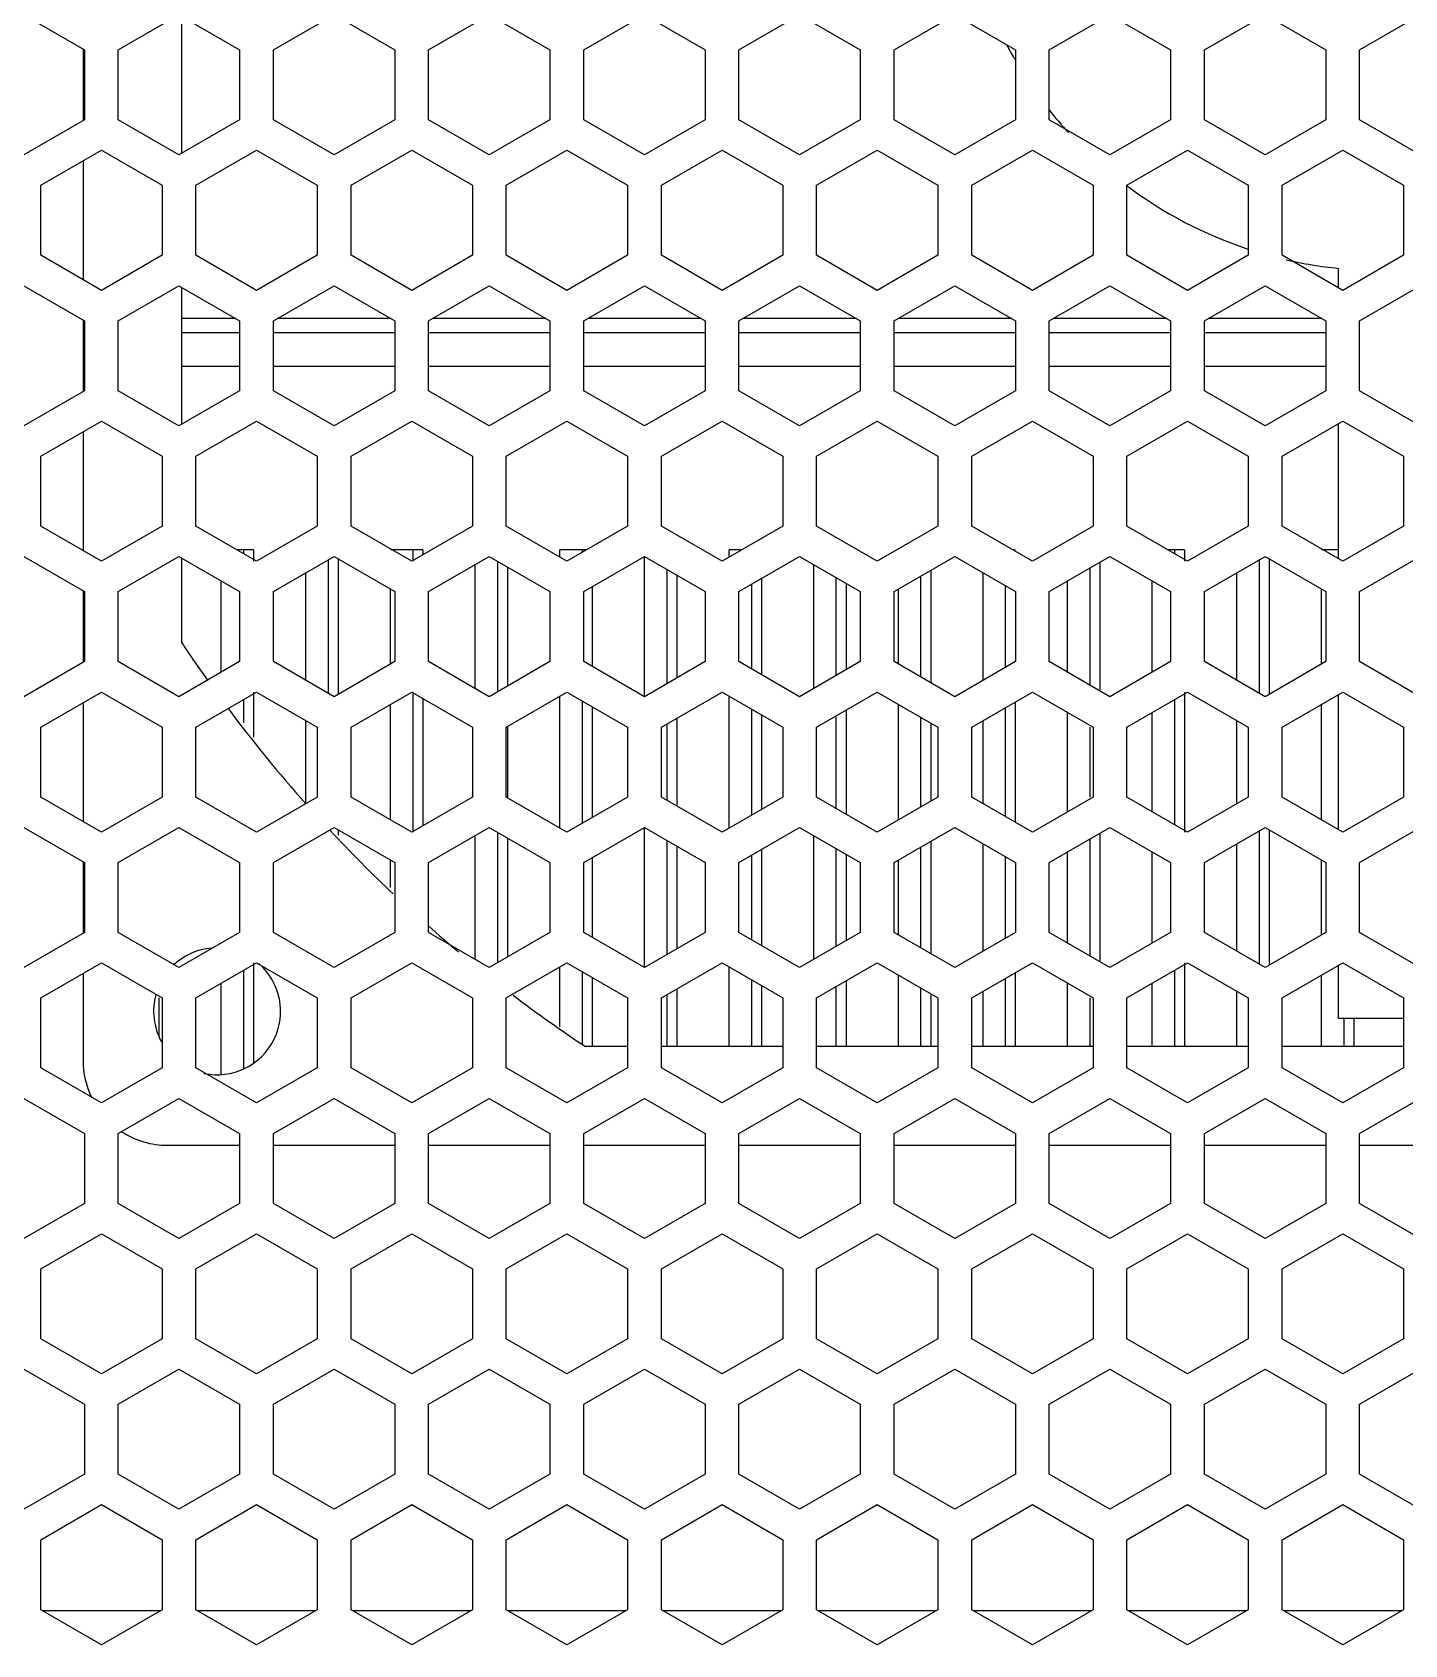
# Model space of a CAD drawing. Header units: millimetres. Extents: x 10297564 to 11610295, y -9287743 to -8409454.
# Drawn here: x 10527804 to 10528781, y -9096196 to -9095050 of the extents above; entities that cross this region are included whole.
import ezdxf

# ---------------------------------------------------------------- set-up
doc = ezdxf.new("R2010")
doc.units = ezdxf.units.MM
doc.header["$LTSCALE"] = 100
doc.layers.add('-0', color=7, linetype='Continuous')

# ---------------------------------------------------------------- blocks, each defined once
blk = doc.blocks.new('인버터 외형도')
at = {"layer": '-0', "linetype": 'Continuous'}
for p, q in [((118993.36, 39865.37), (119025.71, 39846.69)), ((119043.77, 39846.69), (119076.13, 39865.37)), ((119076.13, 39865.37), (119108.48, 39846.69)), ((119077.63, 39791.52), (119077.63, 39864.5)), ((119126.54, 39846.69), (119158.9, 39865.37)), ((119158.9, 39865.37), (119191.25, 39846.69)), ((119209.31, 39846.69), (119241.67, 39865.37)), ((119241.67, 39865.37), (119274.02, 39846.69)), ((119292.08, 39846.69), (119324.43, 39865.37)), ((119324.43, 39865.37), (119356.79, 39846.69)), ((119374.85, 39846.69), (119407.2, 39865.37)), ((119407.2, 39865.37), (119439.56, 39846.69)), ((119457.62, 39846.69), (119489.97, 39865.37)), ((119489.97, 39865.37), (119522.33, 39846.69)), ((119540.39, 39846.69), (119572.74, 39865.37)), ((119572.74, 39865.37), (119605.1, 39846.69)), ((119623.16, 39846.69), (119655.51, 39865.37)), ((119655.51, 39865.37), (119687.87, 39846.69)), ((119705.93, 39846.69), (119738.28, 39865.37)), ((119024.96, 39847.13), (119024.96, 39808.9)), ((119025.71, 39846.69), (119025.71, 39809.33)), ((119043.77, 39809.33), (119043.77, 39846.69)), ((119108.48, 39846.69), (119108.48, 39809.33)), ((119126.54, 39809.33), (119126.54, 39846.69)), ((119191.25, 39846.69), (119191.25, 39809.33)), ((119209.31, 39809.33), (119209.31, 39846.69)), ((119274.02, 39846.69), (119274.02, 39809.33)), ((119292.08, 39809.33), (119292.08, 39846.69)), ((119356.79, 39846.69), (119356.79, 39809.33)), ((119374.85, 39809.33), (119374.85, 39846.69)), ((119439.56, 39846.69), (119439.56, 39809.33)), ((119457.62, 39809.33), (119457.62, 39846.69)), ((119522.33, 39846.69), (119522.33, 39809.33)), ((119540.39, 39809.33), (119540.39, 39846.69)), ((119605.1, 39846.69), (119605.1, 39809.33)), ((119623.16, 39809.33), (119623.16, 39846.69)), ((119687.87, 39846.69), (119687.87, 39809.33)), ((119705.93, 39809.33), (119705.93, 39846.69)), ((119025.71, 39809.33), (118993.36, 39790.65)), ((119076.13, 39790.65), (119043.77, 39809.33)), ((119108.48, 39809.33), (119076.13, 39790.65)), ((119158.9, 39790.65), (119126.54, 39809.33)), ((119191.25, 39809.33), (119158.9, 39790.65)), ((119241.67, 39790.65), (119209.31, 39809.33)), ((119274.02, 39809.33), (119241.67, 39790.65)), ((119324.43, 39790.65), (119292.08, 39809.33)), ((119356.79, 39809.33), (119324.43, 39790.65)), ((119407.2, 39790.65), (119374.85, 39809.33)), ((119439.56, 39809.33), (119407.2, 39790.65)), ((119489.97, 39790.65), (119457.62, 39809.33)), ((119522.33, 39809.33), (119489.97, 39790.65)), ((119572.74, 39790.65), (119540.39, 39809.33)), ((119605.1, 39809.33), (119572.74, 39790.65)), ((119655.51, 39790.65), (119623.16, 39809.33)), ((119687.87, 39809.33), (119655.51, 39790.65)), ((119738.28, 39790.65), (119705.93, 39809.33)), ((119002.39, 39774.46), (119034.74, 39793.14)), ((119034.74, 39793.14), (119067.1, 39774.46)), ((119085.16, 39774.46), (119117.51, 39793.14)), ((119117.51, 39793.14), (119149.87, 39774.46)), ((119167.92, 39774.46), (119200.28, 39793.14)), ((119200.28, 39793.14), (119232.64, 39774.46)), ((119250.69, 39774.46), (119283.05, 39793.14)), ((119283.05, 39793.14), (119315.41, 39774.46)), ((119333.46, 39774.46), (119365.82, 39793.14)), ((119365.82, 39793.14), (119398.17, 39774.46)), ((119416.23, 39774.46), (119448.59, 39793.14)), ((119448.59, 39793.14), (119480.94, 39774.46)), ((119499, 39774.46), (119531.36, 39793.14)), ((119531.36, 39793.14), (119563.71, 39774.46)), ((119581.77, 39774.46), (119614.13, 39793.14)), ((119614.13, 39793.14), (119646.48, 39774.46)), ((119664.54, 39774.46), (119696.9, 39793.14)), ((119696.9, 39793.14), (119729.25, 39774.46)), ((119024.96, 39787.49), (119024.96, 39724.06)), ((119002.39, 39737.1), (119002.39, 39774.46)), ((119067.1, 39774.46), (119067.1, 39737.1)), ((119085.16, 39737.1), (119085.16, 39774.46)), ((119149.87, 39774.46), (119149.87, 39737.1)), ((119167.92, 39737.1), (119167.92, 39774.46)), ((119232.64, 39774.46), (119232.64, 39737.1)), ((119250.69, 39737.1), (119250.69, 39774.46)), ((119315.41, 39774.46), (119315.41, 39737.1)), ((119333.46, 39737.1), (119333.46, 39774.46)), ((119398.17, 39774.46), (119398.17, 39737.1)), ((119416.23, 39737.1), (119416.23, 39774.46)), ((119480.94, 39774.46), (119480.94, 39737.1)), ((119499, 39737.1), (119499, 39774.46)), ((119563.71, 39774.46), (119563.71, 39737.1)), ((119581.77, 39737.1), (119581.77, 39774.46)), ((119646.48, 39774.46), (119646.48, 39737.1)), ((119664.54, 39737.1), (119664.54, 39774.46)), ((119729.25, 39774.46), (119729.25, 39737.1)), ((119034.74, 39718.42), (119002.39, 39737.1)), ((119067.1, 39737.1), (119034.74, 39718.42)), ((119117.51, 39718.42), (119085.16, 39737.1)), ((119149.87, 39737.1), (119117.51, 39718.42)), ((119200.28, 39718.42), (119167.92, 39737.1)), ((119232.64, 39737.1), (119200.28, 39718.42)), ((119283.05, 39718.42), (119250.69, 39737.1)), ((119315.41, 39737.1), (119283.05, 39718.42)), ((119365.82, 39718.42), (119333.46, 39737.1)), ((119398.17, 39737.1), (119365.82, 39718.42)), ((119448.59, 39718.42), (119416.23, 39737.1)), ((119480.94, 39737.1), (119448.59, 39718.42)), ((119531.36, 39718.42), (119499, 39737.1)), ((119563.71, 39737.1), (119531.36, 39718.42)), ((119614.13, 39718.42), (119581.77, 39737.1)), ((119646.48, 39737.1), (119614.13, 39718.42)), ((119696.9, 39718.42), (119664.54, 39737.1)), ((119729.25, 39737.1), (119696.9, 39718.42)), ((119694.64, 39719.72), (119694.64, 39730.15)), ((118993.36, 39720.9), (119025.71, 39702.22)), ((119043.77, 39702.22), (119076.13, 39720.9)), ((119076.13, 39720.9), (119108.48, 39702.22)), ((119077.63, 39647.05), (119077.63, 39720.03)), ((119126.54, 39702.22), (119158.9, 39720.9)), ((119158.9, 39720.9), (119191.25, 39702.22)), ((119209.31, 39702.22), (119241.67, 39720.9)), ((119241.67, 39720.9), (119274.02, 39702.22)), ((119292.08, 39702.22), (119324.43, 39720.9)), ((119324.43, 39720.9), (119356.79, 39702.22)), ((119374.85, 39702.22), (119407.2, 39720.9)), ((119407.2, 39720.9), (119439.56, 39702.22)), ((119457.62, 39702.22), (119489.97, 39720.9)), ((119489.97, 39720.9), (119522.33, 39702.22)), ((119540.39, 39702.22), (119572.74, 39720.9)), ((119572.74, 39720.9), (119605.1, 39702.22)), ((119623.16, 39702.22), (119655.51, 39720.9)), ((119655.51, 39720.9), (119687.87, 39702.22)), ((119705.93, 39702.22), (119738.28, 39720.9)), ((119024.96, 39702.66), (119024.96, 39664.43)), ((119025.71, 39702.22), (119025.71, 39664.86)), ((119043.77, 39664.86), (119043.77, 39702.22)), ((119106.5, 39703.37), (119077.63, 39703.37)), ((119108.48, 39702.22), (119108.48, 39664.86)), ((119126.54, 39664.86), (119126.54, 39702.22)), ((119189.27, 39703.37), (119128.52, 39703.37)), ((119191.25, 39702.22), (119191.25, 39664.86)), ((119209.31, 39664.86), (119209.31, 39702.22)), ((119272.04, 39703.37), (119211.29, 39703.37)), ((119274.02, 39702.22), (119274.02, 39664.86)), ((119292.08, 39664.86), (119292.08, 39702.22)), ((119354.81, 39703.37), (119294.06, 39703.37)), ((119356.79, 39702.22), (119356.79, 39664.86)), ((119374.85, 39664.86), (119374.85, 39702.22)), ((119437.58, 39703.37), (119376.83, 39703.37)), ((119439.56, 39702.22), (119439.56, 39664.86)), ((119457.62, 39664.86), (119457.62, 39702.22)), ((119520.35, 39703.37), (119459.6, 39703.37)), ((119522.33, 39702.22), (119522.33, 39664.86)), ((119540.39, 39664.86), (119540.39, 39702.22)), ((119603.11, 39703.37), (119542.37, 39703.37)), ((119605.1, 39702.22), (119605.1, 39664.86)), ((119623.16, 39664.86), (119623.16, 39702.22)), ((119685.88, 39703.37), (119625.14, 39703.37)), ((119687.87, 39702.22), (119687.87, 39664.86)), ((119705.93, 39664.86), (119705.93, 39702.22)), ((119108.48, 39695.84), (119077.63, 39695.84)), ((119191.25, 39695.84), (119126.54, 39695.84)), ((119274.02, 39695.84), (119209.31, 39695.84)), ((119356.79, 39695.84), (119292.08, 39695.84)), ((119439.56, 39695.84), (119374.85, 39695.84)), ((119522.33, 39695.84), (119457.62, 39695.84)), ((119605.1, 39695.84), (119540.39, 39695.84)), ((119687.87, 39695.84), (119623.16, 39695.84)), ((119108.48, 39677.78), (119077.63, 39677.78)), ((119191.25, 39677.78), (119126.54, 39677.78)), ((119274.02, 39677.78), (119209.31, 39677.78)), ((119356.79, 39677.78), (119292.08, 39677.78)), ((119439.56, 39677.78), (119374.85, 39677.78)), ((119522.33, 39677.78), (119457.62, 39677.78)), ((119605.1, 39677.78), (119540.39, 39677.78)), ((119687.87, 39677.78), (119623.16, 39677.78)), ((119025.71, 39664.86), (118993.36, 39646.18)), ((119076.13, 39646.18), (119043.77, 39664.86)), ((119108.48, 39664.86), (119076.13, 39646.18)), ((119158.9, 39646.18), (119126.54, 39664.86)), ((119191.25, 39664.86), (119158.9, 39646.18)), ((119241.67, 39646.18), (119209.31, 39664.86)), ((119274.02, 39664.86), (119241.67, 39646.18)), ((119324.43, 39646.18), (119292.08, 39664.86)), ((119356.79, 39664.86), (119324.43, 39646.18)), ((119407.2, 39646.18), (119374.85, 39664.86)), ((119439.56, 39664.86), (119407.2, 39646.18)), ((119489.97, 39646.18), (119457.62, 39664.86)), ((119522.33, 39664.86), (119489.97, 39646.18)), ((119572.74, 39646.18), (119540.39, 39664.86)), ((119605.1, 39664.86), (119572.74, 39646.18)), ((119655.51, 39646.18), (119623.16, 39664.86)), ((119687.87, 39664.86), (119655.51, 39646.18)), ((119738.28, 39646.18), (119705.93, 39664.86)), ((119002.39, 39629.99), (119034.74, 39648.67)), ((119034.74, 39648.67), (119067.1, 39629.99)), ((119085.16, 39629.99), (119117.51, 39648.67)), ((119117.51, 39648.67), (119149.87, 39629.99)), ((119167.92, 39629.99), (119200.28, 39648.67)), ((119200.28, 39648.67), (119232.64, 39629.99)), ((119250.69, 39629.99), (119283.05, 39648.67)), ((119283.05, 39648.67), (119315.41, 39629.99)), ((119333.46, 39629.99), (119365.82, 39648.67)), ((119365.82, 39648.67), (119398.17, 39629.99)), ((119416.23, 39629.99), (119448.59, 39648.67)), ((119448.59, 39648.67), (119480.94, 39629.99)), ((119499, 39629.99), (119531.36, 39648.67)), ((119531.36, 39648.67), (119563.71, 39629.99)), ((119581.77, 39629.99), (119614.13, 39648.67)), ((119614.13, 39648.67), (119646.48, 39629.99)), ((119664.54, 39629.99), (119696.9, 39648.67)), ((119694.64, 39575.25), (119694.64, 39647.36)), ((119696.9, 39648.67), (119729.25, 39629.99)), ((119024.96, 39643.02), (119024.96, 39579.59)), ((119002.39, 39592.63), (119002.39, 39629.99)), ((119067.1, 39629.99), (119067.1, 39592.63)), ((119085.16, 39592.63), (119085.16, 39629.99)), ((119149.87, 39629.99), (119149.87, 39592.63)), ((119167.92, 39592.63), (119167.92, 39629.99)), ((119232.64, 39629.99), (119232.64, 39592.63)), ((119250.69, 39592.63), (119250.69, 39629.99)), ((119315.41, 39629.99), (119315.41, 39592.63)), ((119333.46, 39592.63), (119333.46, 39629.99)), ((119398.17, 39629.99), (119398.17, 39592.63)), ((119416.23, 39592.63), (119416.23, 39629.99)), ((119480.94, 39629.99), (119480.94, 39592.63)), ((119499, 39592.63), (119499, 39629.99)), ((119563.71, 39629.99), (119563.71, 39592.63)), ((119581.77, 39592.63), (119581.77, 39629.99)), ((119646.48, 39629.99), (119646.48, 39592.63)), ((119664.54, 39592.63), (119664.54, 39629.99)), ((119729.25, 39629.99), (119729.25, 39592.63)), ((119034.74, 39573.95), (119002.39, 39592.63)), ((119067.1, 39592.63), (119034.74, 39573.95)), ((119117.51, 39573.95), (119085.16, 39592.63)), ((119149.87, 39592.63), (119117.51, 39573.95)), ((119200.28, 39573.95), (119167.92, 39592.63)), ((119232.64, 39592.63), (119200.28, 39573.95)), ((119283.05, 39573.95), (119250.69, 39592.63)), ((119315.41, 39592.63), (119283.05, 39573.95)), ((119365.82, 39573.95), (119333.46, 39592.63)), ((119398.17, 39592.63), (119365.82, 39573.95)), ((119448.59, 39573.95), (119416.23, 39592.63)), ((119480.94, 39592.63), (119448.59, 39573.95)), ((119531.36, 39573.95), (119499, 39592.63)), ((119563.71, 39592.63), (119531.36, 39573.95)), ((119614.13, 39573.95), (119581.77, 39592.63)), ((119646.48, 39592.63), (119614.13, 39573.95)), ((119696.9, 39573.95), (119664.54, 39592.63)), ((119729.25, 39592.63), (119696.9, 39573.95)), ((119115.93, 39579.97), (119107.08, 39579.97)), ((119110.74, 39577.86), (119110.74, 39579.97)), ((119115.93, 39579.97), (119115.93, 39573.95)), ((119206.22, 39579.97), (119188.99, 39579.97)), ((119201.03, 39573.95), (119201.03, 39579.97)), ((119206.22, 39579.97), (119206.22, 39577.38)), ((119279.28, 39576.12), (119279.28, 39579.97)), ((119293.48, 39579.97), (119279.28, 39579.97)), ((119291.32, 39578.72), (119291.32, 39579.97)), ((119369.58, 39576.12), (119369.58, 39579.97)), ((119376.25, 39579.97), (119369.58, 39579.97)), ((119522.25, 39579.97), (119520.93, 39579.97)), ((119612.55, 39579.97), (119603.7, 39579.97)), ((119607.35, 39577.86), (119607.35, 39579.97)), ((119612.55, 39579.97), (119612.55, 39573.95)), ((119694.64, 39579.97), (119685.61, 39579.97)), ((118993.36, 39576.43), (119025.71, 39557.75)), ((119043.77, 39557.75), (119076.13, 39576.43)), ((119076.13, 39576.43), (119108.48, 39557.75)), ((119077.63, 39530.43), (119077.63, 39575.56)), ((119126.54, 39557.75), (119158.9, 39576.43)), ((119155.88, 39503.45), (119155.88, 39574.69)), ((119158.9, 39576.43), (119191.25, 39557.75)), ((119161.08, 39575.17), (119161.08, 39502.97)), ((119209.31, 39557.75), (119241.67, 39576.43)), ((119234.14, 39506.06), (119234.14, 39572.09)), ((119241.67, 39576.43), (119274.02, 39557.75)), ((119246.18, 39504.32), (119246.18, 39573.83)), ((119251.37, 39570.83), (119251.37, 39507.31)), ((119292.08, 39557.75), (119324.43, 39576.43)), ((119324.43, 39501.71), (119324.43, 39576.43)), ((119324.43, 39576.43), (119356.79, 39557.75)), ((119336.47, 39508.66), (119336.47, 39569.48)), ((119374.85, 39557.75), (119407.2, 39576.43)), ((119407.2, 39576.43), (119439.56, 39557.75)), ((119414.72, 39506.05), (119414.72, 39572.09)), ((119457.62, 39557.75), (119489.97, 39576.43)), ((119477.11, 39569), (119477.11, 39509.14)), ((119489.97, 39576.43), (119522.33, 39557.75)), ((119540.39, 39557.75), (119572.74, 39576.43)), ((119562.21, 39507.79), (119562.21, 39570.35)), ((119567.4, 39573.35), (119567.4, 39504.79)), ((119572.74, 39576.43), (119605.1, 39557.75)), ((119623.16, 39557.75), (119655.51, 39576.43)), ((119652.5, 39503.45), (119652.5, 39574.69)), ((119655.51, 39576.43), (119687.87, 39557.75)), ((119657.69, 39575.17), (119657.69, 39502.97)), ((119705.93, 39557.75), (119738.28, 39576.43)), ((119098.69, 39514.74), (119098.69, 39563.4)), ((119143.84, 39510.4), (119143.84, 39567.74)), ((119296.52, 39560.31), (119296.52, 39517.83)), ((119341.67, 39566.48), (119341.67, 39511.66)), ((119381.62, 39516.48), (119381.62, 39561.66)), ((119386.81, 39564.66), (119386.81, 39513.48)), ((119426.76, 39513), (119426.76, 39565.14)), ((119431.96, 39562.14), (119431.96, 39516)), ((119471.91, 39512.14), (119471.91, 39566)), ((119505.02, 39510.4), (119505.02, 39567.75)), ((119517.06, 39517.35), (119517.06, 39560.79)), ((119550.16, 39514.75), (119550.16, 39563.4)), ((119595.31, 39514.74), (119595.31, 39563.4)), ((119640.46, 39510.4), (119640.46, 39567.74)), ((119024.96, 39558.19), (119024.96, 39519.96)), ((119025.71, 39557.75), (119025.71, 39520.39)), ((119043.77, 39520.39), (119043.77, 39557.75)), ((119108.48, 39557.75), (119108.48, 39520.39)), ((119126.54, 39520.39), (119126.54, 39557.75)), ((119188.99, 39519.08), (119188.99, 39559.06)), ((119191.25, 39557.75), (119191.25, 39520.39)), ((119209.31, 39520.39), (119209.31, 39557.75)), ((119274.02, 39557.75), (119274.02, 39520.39)), ((119292.08, 39520.39), (119292.08, 39557.75)), ((119356.79, 39557.75), (119356.79, 39520.39)), ((119374.85, 39520.39), (119374.85, 39557.75)), ((119439.56, 39557.75), (119439.56, 39520.39)), ((119457.62, 39520.39), (119457.62, 39557.75)), ((119459.87, 39519.09), (119459.87, 39559.05)), ((119522.33, 39557.75), (119522.33, 39520.39)), ((119540.39, 39520.39), (119540.39, 39557.75)), ((119605.1, 39557.75), (119605.1, 39520.39)), ((119623.16, 39520.39), (119623.16, 39557.75)), ((119685.61, 39519.08), (119685.61, 39559.06)), ((119687.87, 39557.75), (119687.87, 39520.39)), ((119705.93, 39520.39), (119705.93, 39557.75)), ((119025.71, 39520.39), (118993.36, 39501.71)), ((119076.13, 39501.71), (119043.77, 39520.39)), ((119108.48, 39520.39), (119076.13, 39501.71)), ((119158.9, 39501.71), (119126.54, 39520.39)), ((119191.25, 39520.39), (119158.9, 39501.71)), ((119241.67, 39501.71), (119209.31, 39520.39)), ((119274.02, 39520.39), (119241.67, 39501.71)), ((119324.43, 39501.71), (119292.08, 39520.39)), ((119356.79, 39520.39), (119324.43, 39501.71)), ((119407.2, 39501.71), (119374.85, 39520.39)), ((119439.56, 39520.39), (119407.2, 39501.71)), ((119489.97, 39501.71), (119457.62, 39520.39)), ((119522.33, 39520.39), (119489.97, 39501.71)), ((119572.74, 39501.71), (119540.39, 39520.39)), ((119605.1, 39520.39), (119572.74, 39501.71)), ((119655.51, 39501.71), (119623.16, 39520.39)), ((119687.87, 39520.39), (119655.51, 39501.71)), ((119738.28, 39501.71), (119705.93, 39520.39)), ((119002.39, 39485.52), (119034.74, 39504.2)), ((119034.74, 39504.2), (119067.1, 39485.52)), ((119085.16, 39485.52), (119117.51, 39504.2)), ((119110.74, 39487.73), (119110.74, 39500.28)), ((119115.93, 39504.2), (119115.93, 39480.13)), ((119117.51, 39504.2), (119149.87, 39485.52)), ((119167.92, 39485.52), (119200.28, 39504.2)), ((119200.28, 39504.2), (119232.64, 39485.52)), ((119201.03, 39429.48), (119201.03, 39504.2)), ((119206.22, 39500.76), (119206.22, 39432.91)), ((119250.69, 39485.52), (119283.05, 39504.2)), ((119279.28, 39431.65), (119279.28, 39502.02)), ((119283.05, 39504.2), (119315.41, 39485.52)), ((119333.46, 39485.52), (119365.82, 39504.2)), ((119365.82, 39504.2), (119398.17, 39485.52)), ((119369.58, 39431.64), (119369.58, 39502.03)), ((119416.23, 39485.52), (119448.59, 39504.2)), ((119448.59, 39504.2), (119480.94, 39485.52)), ((119499, 39485.52), (119531.36, 39504.2)), ((119531.36, 39504.2), (119563.71, 39485.52)), ((119581.77, 39485.52), (119614.13, 39504.2)), ((119607.35, 39433.39), (119607.35, 39500.28)), ((119612.55, 39504.2), (119612.55, 39429.48)), ((119614.13, 39504.2), (119646.48, 39485.52)), ((119664.54, 39485.52), (119696.9, 39504.2)), ((119694.64, 39430.78), (119694.64, 39502.89)), ((119696.9, 39504.2), (119729.25, 39485.52)), ((119024.96, 39498.55), (119024.96, 39435.12)), ((119188.99, 39435.99), (119188.99, 39497.68)), ((119291.32, 39434.25), (119291.32, 39499.42)), ((119296.52, 39496.42), (119296.52, 39437.25)), ((119381.62, 39438.6), (119381.62, 39495.08)), ((119386.81, 39492.08), (119386.81, 39441.6)), ((119426.76, 39442.08), (119426.76, 39491.6)), ((119431.96, 39494.6), (119431.96, 39439.08)), ((119459.87, 39435.99), (119459.87, 39497.68)), ((119517.06, 39437.73), (119517.06, 39495.94)), ((119522.25, 39498.94), (119522.25, 39434.73)), ((119550.16, 39440.33), (119550.16, 39493.34)), ((119595.31, 39440.34), (119595.31, 39493.33)), ((119685.61, 39435.99), (119685.61, 39497.68)), ((119002.39, 39448.16), (119002.39, 39485.52)), ((119067.1, 39485.52), (119067.1, 39448.16)), ((119085.16, 39448.16), (119085.16, 39485.52)), ((119143.84, 39444.68), (119143.84, 39488.99)), ((119149.87, 39485.52), (119149.87, 39448.16)), ((119167.92, 39448.16), (119167.92, 39485.52)), ((119232.64, 39485.52), (119232.64, 39448.16)), ((119250.69, 39448.16), (119250.69, 39485.52)), ((119251.37, 39485.52), (119251.37, 39448.16)), ((119315.41, 39485.52), (119315.41, 39448.16)), ((119333.46, 39448.16), (119333.46, 39485.52)), ((119336.47, 39446.42), (119336.47, 39487.25)), ((119341.67, 39490.25), (119341.67, 39443.42)), ((119398.17, 39485.52), (119398.17, 39448.16)), ((119416.23, 39448.16), (119416.23, 39485.52)), ((119471.91, 39442.94), (119471.91, 39490.73)), ((119477.11, 39487.73), (119477.11, 39445.94)), ((119480.94, 39485.52), (119480.94, 39448.16)), ((119499, 39448.16), (119499, 39485.52)), ((119505.02, 39444.68), (119505.02, 39488.99)), ((119562.21, 39448.16), (119562.21, 39485.52)), ((119563.71, 39485.52), (119563.71, 39448.16)), ((119581.77, 39448.16), (119581.77, 39485.52)), ((119640.46, 39444.68), (119640.46, 39488.99)), ((119646.48, 39485.52), (119646.48, 39448.16)), ((119664.54, 39448.16), (119664.54, 39485.52)), ((119729.25, 39485.52), (119729.25, 39448.16)), ((119034.74, 39429.48), (119002.39, 39448.16)), ((119067.1, 39448.16), (119034.74, 39429.48)), ((119117.51, 39429.48), (119085.16, 39448.16)), ((119149.87, 39448.16), (119117.51, 39429.48)), ((119200.28, 39429.48), (119167.92, 39448.16)), ((119232.64, 39448.16), (119200.28, 39429.48)), ((119283.05, 39429.48), (119250.69, 39448.16)), ((119315.41, 39448.16), (119283.05, 39429.48)), ((119365.82, 39429.48), (119333.46, 39448.16)), ((119398.17, 39448.16), (119365.82, 39429.48)), ((119448.59, 39429.48), (119416.23, 39448.16)), ((119480.94, 39448.16), (119448.59, 39429.48)), ((119531.36, 39429.48), (119499, 39448.16)), ((119563.71, 39448.16), (119531.36, 39429.48)), ((119614.13, 39429.48), (119581.77, 39448.16)), ((119646.48, 39448.16), (119614.13, 39429.48)), ((119696.9, 39429.48), (119664.54, 39448.16)), ((119729.25, 39448.16), (119696.9, 39429.48)), ((118993.36, 39431.96), (119025.71, 39413.28)), ((119043.77, 39413.28), (119076.13, 39431.96)), ((119076.13, 39431.96), (119108.48, 39413.28)), ((119126.54, 39413.28), (119158.9, 39431.96)), ((119158.9, 39431.96), (119191.25, 39413.28)), ((119209.31, 39413.28), (119241.67, 39431.96)), ((119241.67, 39431.96), (119274.02, 39413.28)), ((119292.08, 39413.28), (119324.43, 39431.96)), ((119324.43, 39357.24), (119324.43, 39431.96)), ((119324.43, 39431.96), (119356.79, 39413.28)), ((119374.85, 39413.28), (119407.2, 39431.96)), ((119407.2, 39431.96), (119439.56, 39413.28)), ((119457.62, 39413.28), (119489.97, 39431.96)), ((119489.97, 39431.96), (119522.33, 39413.28)), ((119540.39, 39413.28), (119572.74, 39431.96)), ((119572.74, 39431.96), (119605.1, 39413.28)), ((119623.16, 39413.28), (119655.51, 39431.96)), ((119655.51, 39431.96), (119687.87, 39413.28)), ((119705.93, 39413.28), (119738.28, 39431.96)), ((119161.08, 39430.7), (119161.08, 39427.82)), ((119234.14, 39361.59), (119234.14, 39427.61)), ((119246.18, 39359.84), (119246.18, 39429.36)), ((119251.37, 39426.36), (119251.37, 39362.84)), ((119336.47, 39364.19), (119336.47, 39425.01)), ((119414.72, 39361.58), (119414.72, 39427.62)), ((119477.11, 39424.53), (119477.11, 39364.67)), ((119505.02, 39365.93), (119505.02, 39423.28)), ((119562.21, 39363.32), (119562.21, 39425.88)), ((119567.4, 39428.88), (119567.4, 39360.32)), ((119640.46, 39365.93), (119640.46, 39423.27)), ((119652.5, 39358.98), (119652.5, 39430.22)), ((119657.69, 39430.7), (119657.69, 39358.5)), ((119188.99, 39399.91), (119188.99, 39414.59)), ((119296.52, 39415.84), (119296.52, 39373.36)), ((119341.67, 39422.01), (119341.67, 39367.19)), ((119381.62, 39372.01), (119381.62, 39417.19)), ((119386.81, 39420.19), (119386.81, 39369.01)), ((119426.76, 39368.53), (119426.76, 39420.67)), ((119431.96, 39417.67), (119431.96, 39371.53)), ((119459.87, 39374.62), (119459.87, 39414.58)), ((119471.91, 39367.67), (119471.91, 39421.53)), ((119517.06, 39372.88), (119517.06, 39416.32)), ((119550.16, 39370.28), (119550.16, 39418.93)), ((119595.31, 39370.27), (119595.31, 39418.93)), ((119685.61, 39374.61), (119685.61, 39414.59)), ((119024.96, 39413.72), (119024.96, 39375.49)), ((119025.71, 39413.28), (119025.71, 39375.92)), ((119043.77, 39375.92), (119043.77, 39413.28)), ((119108.48, 39413.28), (119108.48, 39375.92)), ((119126.54, 39375.92), (119126.54, 39413.28)), ((119191.25, 39413.28), (119191.25, 39375.92)), ((119209.31, 39375.92), (119209.31, 39413.28)), ((119274.02, 39413.28), (119274.02, 39375.92)), ((119292.08, 39375.92), (119292.08, 39413.28)), ((119356.79, 39413.28), (119356.79, 39375.92)), ((119374.85, 39375.92), (119374.85, 39413.28)), ((119439.56, 39413.28), (119439.56, 39375.92)), ((119457.62, 39375.92), (119457.62, 39413.28)), ((119522.33, 39413.28), (119522.33, 39375.92)), ((119540.39, 39375.92), (119540.39, 39413.28)), ((119605.1, 39413.28), (119605.1, 39375.92)), ((119623.16, 39375.92), (119623.16, 39413.28)), ((119687.87, 39413.28), (119687.87, 39375.92)), ((119705.93, 39375.92), (119705.93, 39413.28)), ((119025.71, 39375.92), (118993.36, 39357.24)), ((119076.13, 39357.24), (119043.77, 39375.92)), ((119108.48, 39375.92), (119076.13, 39357.24)), ((119158.9, 39357.24), (119126.54, 39375.92)), ((119191.25, 39375.92), (119158.9, 39357.24)), ((119241.67, 39357.24), (119209.31, 39375.92)), ((119274.02, 39375.92), (119241.67, 39357.24)), ((119324.43, 39357.24), (119292.08, 39375.92)), ((119356.79, 39375.92), (119324.43, 39357.24)), ((119407.2, 39357.24), (119374.85, 39375.92)), ((119439.56, 39375.92), (119407.2, 39357.24)), ((119489.97, 39357.24), (119457.62, 39375.92)), ((119522.33, 39375.92), (119489.97, 39357.24)), ((119572.74, 39357.24), (119540.39, 39375.92)), ((119605.1, 39375.92), (119572.74, 39357.24)), ((119655.51, 39357.24), (119623.16, 39375.92)), ((119687.87, 39375.92), (119655.51, 39357.24)), ((119738.28, 39357.24), (119705.93, 39375.92)), ((119002.39, 39341.05), (119034.74, 39359.73)), ((119024.96, 39354.08), (119024.96, 39307.58)), ((119034.74, 39359.73), (119067.1, 39341.05)), ((119085.16, 39341.05), (119117.51, 39359.73)), ((119110.74, 39303.66), (119110.74, 39355.81)), ((119115.93, 39359.73), (119115.93, 39306.31)), ((119117.51, 39359.73), (119149.87, 39341.05)), ((119167.92, 39341.05), (119200.28, 39359.73)), ((119200.28, 39359.73), (119232.64, 39341.05)), ((119250.69, 39341.05), (119283.05, 39359.73)), ((119279.28, 39325.55), (119279.28, 39357.55)), ((119283.05, 39359.73), (119315.41, 39341.05)), ((119291.32, 39316.35), (119291.32, 39354.95)), ((119333.46, 39341.05), (119365.82, 39359.73)), ((119365.82, 39359.73), (119398.17, 39341.05)), ((119369.58, 39315.1), (119369.58, 39357.56)), ((119416.23, 39341.05), (119448.59, 39359.73)), ((119448.59, 39359.73), (119480.94, 39341.05)), ((119499, 39341.05), (119531.36, 39359.73)), ((119522.25, 39354.47), (119522.25, 39315.1)), ((119531.36, 39359.73), (119563.71, 39341.05)), ((119581.77, 39341.05), (119614.13, 39359.73)), ((119607.35, 39315.1), (119607.35, 39355.81)), ((119612.55, 39359.73), (119612.55, 39315.1)), ((119614.13, 39359.73), (119646.48, 39341.05)), ((119664.54, 39341.05), (119696.9, 39359.73)), ((119694.64, 39330.15), (119694.64, 39358.42)), ((119696.9, 39359.73), (119729.25, 39341.05)), ((119098.69, 39300.05), (119098.69, 39348.86)), ((119296.52, 39351.95), (119296.52, 39315.1)), ((119341.67, 39345.78), (119341.67, 39315.1)), ((119381.62, 39315.1), (119381.62, 39350.61)), ((119386.81, 39347.61), (119386.81, 39315.1)), ((119426.76, 39315.1), (119426.76, 39347.13)), ((119431.96, 39350.13), (119431.96, 39315.1)), ((119459.87, 39315.1), (119459.87, 39353.21)), ((119471.91, 39315.1), (119471.91, 39346.26)), ((119517.06, 39315.1), (119517.06, 39351.47)), ((119550.16, 39315.1), (119550.16, 39348.87)), ((119595.31, 39315.1), (119595.31, 39348.86)), ((119685.61, 39315.1), (119685.61, 39353.21)), ((119002.39, 39303.69), (119002.39, 39341.05)), ((119065.59, 39320.8), (119065.59, 39341.05)), ((119067.1, 39341.05), (119067.1, 39303.69)), ((119085.16, 39303.69), (119085.16, 39341.05)), ((119149.87, 39341.05), (119149.87, 39303.69)), ((119167.92, 39303.69), (119167.92, 39341.05)), ((119232.64, 39341.05), (119232.64, 39303.69)), ((119250.69, 39303.69), (119250.69, 39341.05)), ((119315.41, 39341.05), (119315.41, 39303.69)), ((119333.46, 39303.69), (119333.46, 39341.05)), ((119336.47, 39315.1), (119336.47, 39342.78)), ((119398.17, 39341.05), (119398.17, 39303.69)), ((119416.23, 39303.69), (119416.23, 39341.05)), ((119477.11, 39343.26), (119477.11, 39315.1)), ((119480.94, 39341.05), (119480.94, 39303.69)), ((119499, 39303.69), (119499, 39341.05)), ((119505.02, 39315.1), (119505.02, 39344.52)), ((119562.21, 39315.1), (119562.21, 39341.05)), ((119563.71, 39341.05), (119563.71, 39303.69)), ((119581.77, 39303.69), (119581.77, 39341.05)), ((119640.46, 39315.1), (119640.46, 39344.52)), ((119646.48, 39341.05), (119646.48, 39303.69)), ((119664.54, 39303.69), (119664.54, 39341.05)), ((119729.25, 39341.05), (119729.25, 39303.69)), ((119729.25, 39330.15), (119694.64, 39330.15)), ((119697.65, 39315.1), (119697.65, 39330.15)), ((119702.84, 39330.15), (119702.84, 39315.1)), ((119315.41, 39315.1), (119292.96, 39315.1)), ((119398.17, 39315.1), (119333.46, 39315.1)), ((119480.94, 39315.1), (119416.23, 39315.1)), ((119563.71, 39315.1), (119499, 39315.1)), ((119646.48, 39315.1), (119581.77, 39315.1)), ((119729.25, 39315.1), (119664.54, 39315.1)), ((119034.74, 39285.01), (119002.39, 39303.69)), ((119067.1, 39303.69), (119034.74, 39285.01)), ((119117.51, 39285.01), (119085.16, 39303.69)), ((119149.87, 39303.69), (119117.51, 39285.01)), ((119200.28, 39285.01), (119167.92, 39303.69)), ((119232.64, 39303.69), (119200.28, 39285.01)), ((119283.05, 39285.01), (119250.69, 39303.69)), ((119315.41, 39303.69), (119283.05, 39285.01)), ((119365.82, 39285.01), (119333.46, 39303.69)), ((119398.17, 39303.69), (119365.82, 39285.01)), ((119448.59, 39285.01), (119416.23, 39303.69)), ((119480.94, 39303.69), (119448.59, 39285.01)), ((119531.36, 39285.01), (119499, 39303.69)), ((119563.71, 39303.69), (119531.36, 39285.01)), ((119614.13, 39285.01), (119581.77, 39303.69)), ((119646.48, 39303.69), (119614.13, 39285.01)), ((119696.9, 39285.01), (119664.54, 39303.69)), ((119729.25, 39303.69), (119696.9, 39285.01)), ((118993.36, 39287.49), (119025.71, 39268.81)), ((119043.77, 39268.81), (119076.13, 39287.49)), ((119076.13, 39287.49), (119108.48, 39268.81)), ((119126.54, 39268.81), (119158.9, 39287.49)), ((119158.9, 39287.49), (119191.25, 39268.81)), ((119209.31, 39268.81), (119241.67, 39287.49)), ((119241.67, 39287.49), (119274.02, 39268.81)), ((119292.08, 39268.81), (119324.43, 39287.49)), ((119324.43, 39287.49), (119356.79, 39268.81)), ((119374.85, 39268.81), (119407.2, 39287.49)), ((119407.2, 39287.49), (119439.56, 39268.81)), ((119457.62, 39268.81), (119489.97, 39287.49)), ((119489.97, 39287.49), (119522.33, 39268.81)), ((119540.39, 39268.81), (119572.74, 39287.49)), ((119572.74, 39287.49), (119605.1, 39268.81)), ((119623.16, 39268.81), (119655.51, 39287.49)), ((119655.51, 39287.49), (119687.87, 39268.81)), ((119705.93, 39268.81), (119738.28, 39287.49)), ((119025.71, 39268.81), (119025.71, 39231.45)), ((119043.77, 39231.45), (119043.77, 39268.81)), ((119108.48, 39268.81), (119108.48, 39231.45)), ((119126.54, 39231.45), (119126.54, 39268.81)), ((119191.25, 39268.81), (119191.25, 39231.45)), ((119209.31, 39231.45), (119209.31, 39268.81)), ((119274.02, 39268.81), (119274.02, 39231.45)), ((119292.08, 39231.45), (119292.08, 39268.81)), ((119356.79, 39268.81), (119356.79, 39231.45)), ((119374.85, 39231.45), (119374.85, 39268.81)), ((119439.56, 39268.81), (119439.56, 39231.45)), ((119457.62, 39231.45), (119457.62, 39268.81)), ((119522.33, 39268.81), (119522.33, 39231.45)), ((119540.39, 39231.45), (119540.39, 39268.81)), ((119605.1, 39268.81), (119605.1, 39231.45)), ((119623.16, 39231.45), (119623.16, 39268.81)), ((119687.87, 39268.81), (119687.87, 39231.45)), ((119705.93, 39231.45), (119705.93, 39268.81)), ((119070.11, 39262.43), (119108.48, 39262.43)), ((119126.54, 39262.43), (119191.25, 39262.43)), ((119209.31, 39262.43), (119274.02, 39262.43)), ((119292.08, 39262.43), (119356.79, 39262.43)), ((119374.85, 39262.43), (119439.56, 39262.43)), ((119457.62, 39262.43), (119522.33, 39262.43)), ((119540.39, 39262.43), (119605.1, 39262.43)), ((119623.16, 39262.43), (119687.87, 39262.43)), ((119705.93, 39262.43), (119770.64, 39262.43)), ((119025.71, 39231.45), (118993.36, 39212.77)), ((119076.13, 39212.77), (119043.77, 39231.45)), ((119108.48, 39231.45), (119076.13, 39212.77)), ((119158.9, 39212.77), (119126.54, 39231.45)), ((119191.25, 39231.45), (119158.9, 39212.77)), ((119241.67, 39212.77), (119209.31, 39231.45)), ((119274.02, 39231.45), (119241.67, 39212.77)), ((119324.43, 39212.77), (119292.08, 39231.45)), ((119356.79, 39231.45), (119324.43, 39212.77)), ((119407.2, 39212.77), (119374.85, 39231.45)), ((119439.56, 39231.45), (119407.2, 39212.77)), ((119489.97, 39212.77), (119457.62, 39231.45)), ((119522.33, 39231.45), (119489.97, 39212.77)), ((119572.74, 39212.77), (119540.39, 39231.45)), ((119605.1, 39231.45), (119572.74, 39212.77)), ((119655.51, 39212.77), (119623.16, 39231.45)), ((119687.87, 39231.45), (119655.51, 39212.77)), ((119738.28, 39212.77), (119705.93, 39231.45)), ((119002.39, 39196.58), (119034.74, 39215.26)), ((119034.74, 39215.26), (119067.1, 39196.58)), ((119085.16, 39196.58), (119117.51, 39215.26)), ((119117.51, 39215.26), (119149.87, 39196.58)), ((119167.92, 39196.58), (119200.28, 39215.26)), ((119200.28, 39215.26), (119232.64, 39196.58)), ((119250.69, 39196.58), (119283.05, 39215.26)), ((119283.05, 39215.26), (119315.41, 39196.58)), ((119333.46, 39196.58), (119365.82, 39215.26)), ((119365.82, 39215.26), (119398.17, 39196.58)), ((119416.23, 39196.58), (119448.59, 39215.26)), ((119448.59, 39215.26), (119480.94, 39196.58)), ((119499, 39196.58), (119531.36, 39215.26)), ((119531.36, 39215.26), (119563.71, 39196.58)), ((119581.77, 39196.58), (119614.13, 39215.26)), ((119614.13, 39215.26), (119646.48, 39196.58)), ((119664.54, 39196.58), (119696.9, 39215.26)), ((119696.9, 39215.26), (119729.25, 39196.58)), ((119002.39, 39159.22), (119002.39, 39196.58)), ((119067.1, 39196.58), (119067.1, 39159.22)), ((119085.16, 39159.22), (119085.16, 39196.58)), ((119149.87, 39196.58), (119149.87, 39159.22)), ((119167.92, 39159.22), (119167.92, 39196.58)), ((119232.64, 39196.58), (119232.64, 39159.22)), ((119250.69, 39159.22), (119250.69, 39196.58)), ((119315.41, 39196.58), (119315.41, 39159.22)), ((119333.46, 39159.22), (119333.46, 39196.58)), ((119398.17, 39196.58), (119398.17, 39159.22)), ((119416.23, 39159.22), (119416.23, 39196.58)), ((119480.94, 39196.58), (119480.94, 39159.22)), ((119499, 39159.22), (119499, 39196.58)), ((119563.71, 39196.58), (119563.71, 39159.22)), ((119581.77, 39159.22), (119581.77, 39196.58)), ((119646.48, 39196.58), (119646.48, 39159.22)), ((119664.54, 39159.22), (119664.54, 39196.58)), ((119729.25, 39196.58), (119729.25, 39159.22)), ((119034.74, 39140.53), (119002.39, 39159.22)), ((119067.1, 39159.22), (119034.74, 39140.53)), ((119117.51, 39140.53), (119085.16, 39159.22)), ((119149.87, 39159.22), (119117.51, 39140.53)), ((119200.28, 39140.53), (119167.92, 39159.22)), ((119232.64, 39159.22), (119200.28, 39140.53)), ((119283.05, 39140.53), (119250.69, 39159.22)), ((119315.41, 39159.22), (119283.05, 39140.53)), ((119365.82, 39140.53), (119333.46, 39159.22)), ((119398.17, 39159.22), (119365.82, 39140.53)), ((119448.59, 39140.53), (119416.23, 39159.22)), ((119480.94, 39159.22), (119448.59, 39140.53)), ((119531.36, 39140.53), (119499, 39159.22)), ((119563.71, 39159.22), (119531.36, 39140.53)), ((119614.13, 39140.53), (119581.77, 39159.22)), ((119646.48, 39159.22), (119614.13, 39140.53)), ((119696.9, 39140.53), (119664.54, 39159.22)), ((119729.25, 39159.22), (119696.9, 39140.53)), ((118993.36, 39143.02), (119025.71, 39124.34)), ((119043.77, 39124.34), (119076.13, 39143.02)), ((119076.13, 39143.02), (119108.48, 39124.34)), ((119126.54, 39124.34), (119158.9, 39143.02)), ((119158.9, 39143.02), (119191.25, 39124.34)), ((119209.31, 39124.34), (119241.67, 39143.02)), ((119241.67, 39143.02), (119274.02, 39124.34)), ((119292.08, 39124.34), (119324.43, 39143.02)), ((119324.43, 39143.02), (119356.79, 39124.34)), ((119374.85, 39124.34), (119407.2, 39143.02)), ((119407.2, 39143.02), (119439.56, 39124.34)), ((119457.62, 39124.34), (119489.97, 39143.02)), ((119489.97, 39143.02), (119522.33, 39124.34)), ((119540.39, 39124.34), (119572.74, 39143.02)), ((119572.74, 39143.02), (119605.1, 39124.34)), ((119623.16, 39124.34), (119655.51, 39143.02)), ((119655.51, 39143.02), (119687.87, 39124.34)), ((119705.93, 39124.34), (119738.28, 39143.02)), ((119025.71, 39124.34), (119025.71, 39086.98)), ((119043.77, 39086.98), (119043.77, 39124.34)), ((119108.48, 39124.34), (119108.48, 39086.98)), ((119126.54, 39086.98), (119126.54, 39124.34)), ((119191.25, 39124.34), (119191.25, 39086.98)), ((119209.31, 39086.98), (119209.31, 39124.34)), ((119274.02, 39124.34), (119274.02, 39086.98)), ((119292.08, 39086.98), (119292.08, 39124.34)), ((119356.79, 39124.34), (119356.79, 39086.98)), ((119374.85, 39086.98), (119374.85, 39124.34)), ((119439.56, 39124.34), (119439.56, 39086.98)), ((119457.62, 39086.98), (119457.62, 39124.34)), ((119522.33, 39124.34), (119522.33, 39086.98)), ((119540.39, 39086.98), (119540.39, 39124.34)), ((119605.1, 39124.34), (119605.1, 39086.98)), ((119623.16, 39086.98), (119623.16, 39124.34)), ((119687.87, 39124.34), (119687.87, 39086.98)), ((119705.93, 39086.98), (119705.93, 39124.34)), ((119025.71, 39086.98), (118993.36, 39068.3)), ((119076.13, 39068.3), (119043.77, 39086.98)), ((119108.48, 39086.98), (119076.13, 39068.3)), ((119158.9, 39068.3), (119126.54, 39086.98)), ((119191.25, 39086.98), (119158.9, 39068.3)), ((119241.67, 39068.3), (119209.31, 39086.98)), ((119274.02, 39086.98), (119241.67, 39068.3)), ((119324.43, 39068.3), (119292.08, 39086.98)), ((119356.79, 39086.98), (119324.43, 39068.3)), ((119407.2, 39068.3), (119374.85, 39086.98)), ((119439.56, 39086.98), (119407.2, 39068.3)), ((119489.97, 39068.3), (119457.62, 39086.98)), ((119522.33, 39086.98), (119489.97, 39068.3)), ((119572.74, 39068.3), (119540.39, 39086.98)), ((119605.1, 39086.98), (119572.74, 39068.3)), ((119655.51, 39068.3), (119623.16, 39086.98)), ((119687.87, 39086.98), (119655.51, 39068.3)), ((119738.28, 39068.3), (119705.93, 39086.98)), ((119002.39, 39052.11), (119034.74, 39070.79)), ((119034.74, 39070.79), (119067.1, 39052.11)), ((119085.16, 39052.11), (119117.51, 39070.79)), ((119117.51, 39070.79), (119149.87, 39052.11)), ((119167.92, 39052.11), (119200.28, 39070.79)), ((119200.28, 39070.79), (119232.64, 39052.11)), ((119250.69, 39052.11), (119283.05, 39070.79)), ((119283.05, 39070.79), (119315.41, 39052.11)), ((119333.46, 39052.11), (119365.82, 39070.79)), ((119365.82, 39070.79), (119398.17, 39052.11)), ((119416.23, 39052.11), (119448.59, 39070.79)), ((119448.59, 39070.79), (119480.94, 39052.11)), ((119499, 39052.11), (119531.36, 39070.79)), ((119531.36, 39070.79), (119563.71, 39052.11)), ((119581.77, 39052.11), (119614.13, 39070.79)), ((119614.13, 39070.79), (119646.48, 39052.11)), ((119664.54, 39052.11), (119696.9, 39070.79)), ((119696.9, 39070.79), (119729.25, 39052.11)), ((119002.39, 39014.74), (119002.39, 39052.11)), ((119067.1, 39052.11), (119067.1, 39014.74)), ((119085.16, 39014.74), (119085.16, 39052.11)), ((119149.87, 39052.11), (119149.87, 39014.74)), ((119167.92, 39014.74), (119167.92, 39052.11)), ((119232.64, 39052.11), (119232.64, 39014.74)), ((119250.69, 39014.74), (119250.69, 39052.11)), ((119315.41, 39052.11), (119315.41, 39014.74)), ((119333.46, 39014.74), (119333.46, 39052.11)), ((119398.17, 39052.11), (119398.17, 39014.74)), ((119416.23, 39014.74), (119416.23, 39052.11)), ((119480.94, 39052.11), (119480.94, 39014.74)), ((119499, 39014.74), (119499, 39052.11)), ((119563.71, 39052.11), (119563.71, 39014.74)), ((119581.77, 39014.74), (119581.77, 39052.11)), ((119646.48, 39052.11), (119646.48, 39014.74)), ((119664.54, 39014.74), (119664.54, 39052.11)), ((119729.25, 39052.11), (119729.25, 39014.74)), ((119034.74, 38996.06), (119002.39, 39014.74)), ((119066.02, 39014.12), (119003.46, 39014.12)), ((119067.1, 39014.74), (119034.74, 38996.06)), ((119117.51, 38996.06), (119085.16, 39014.74)), ((119148.79, 39014.12), (119086.23, 39014.12)), ((119149.87, 39014.74), (119117.51, 38996.06)), ((119200.28, 38996.06), (119167.92, 39014.74)), ((119231.56, 39014.12), (119169, 39014.12)), ((119232.64, 39014.74), (119200.28, 38996.06)), ((119283.05, 38996.06), (119250.69, 39014.74)), ((119314.33, 39014.12), (119251.77, 39014.12)), ((119315.41, 39014.74), (119283.05, 38996.06)), ((119365.82, 38996.06), (119333.46, 39014.74)), ((119397.1, 39014.12), (119334.54, 39014.12)), ((119398.17, 39014.74), (119365.82, 38996.06)), ((119448.59, 38996.06), (119416.23, 39014.74)), ((119479.87, 39014.12), (119417.31, 39014.12)), ((119480.94, 39014.74), (119448.59, 38996.06)), ((119531.36, 38996.06), (119499, 39014.74)), ((119562.64, 39014.12), (119500.08, 39014.12)), ((119563.71, 39014.74), (119531.36, 38996.06)), ((119614.13, 38996.06), (119581.77, 39014.74)), ((119645.41, 39014.12), (119582.85, 39014.12)), ((119646.48, 39014.74), (119614.13, 38996.06)), ((119696.9, 38996.06), (119664.54, 39014.74)), ((119728.18, 39014.12), (119665.62, 39014.12)), ((119729.25, 39014.74), (119696.9, 38996.06))]:
    blk.add_line(p, q, dxfattribs=at)
for centre, radius, start, end in [((119717.21, 39954.69), 225.66, 207.85451, 210.01577), ((119717.21, 39954.69), 225.66, 218.28657, 222.40212), ((119717.21, 39954.69), 225.66, 233.13375, 251.69531), ((119717.21, 39954.69), 225.66, 257.05036, 264.25899), ((119717.21, 39954.69), 767.5, 213.55731, 215.38169), ((119717.21, 39954.69), 767.5, 216.77973, 221.6569), ((119717.21, 39954.69), 767.5, 223.08981, 226.64373), ((119717.21, 39954.69), 767.5, 228.55041, 230.12519), ((119096.44, 39333.91), 33.86, 95.00704, 132.54144), ((119096.44, 39333.91), 33.86, 258.06531, 48.86334), ((119096.44, 39333.91), 33.86, 164.62444, 208.7079), ((119717.21, 39954.69), 767.5, 232.90507, 236.44269), ((119070.11, 39307.58), 45.15, 180, 205.57935), ((119070.11, 39307.58), 45.15, 237.03392, 270)]:
    blk.add_arc(centre, radius, start, end, dxfattribs=at)

msp = doc.modelspace()

# ---------------------------------------------------------------- block references
at = {"xscale": 1.333333333333333, "yscale": 1.333333333333333, "zscale": 1.333333333333333}
msp.add_blockref('인버터 외형도', (10369140.6, -9148191), dxfattribs=at)

doc.saveas('drawing.dxf')
